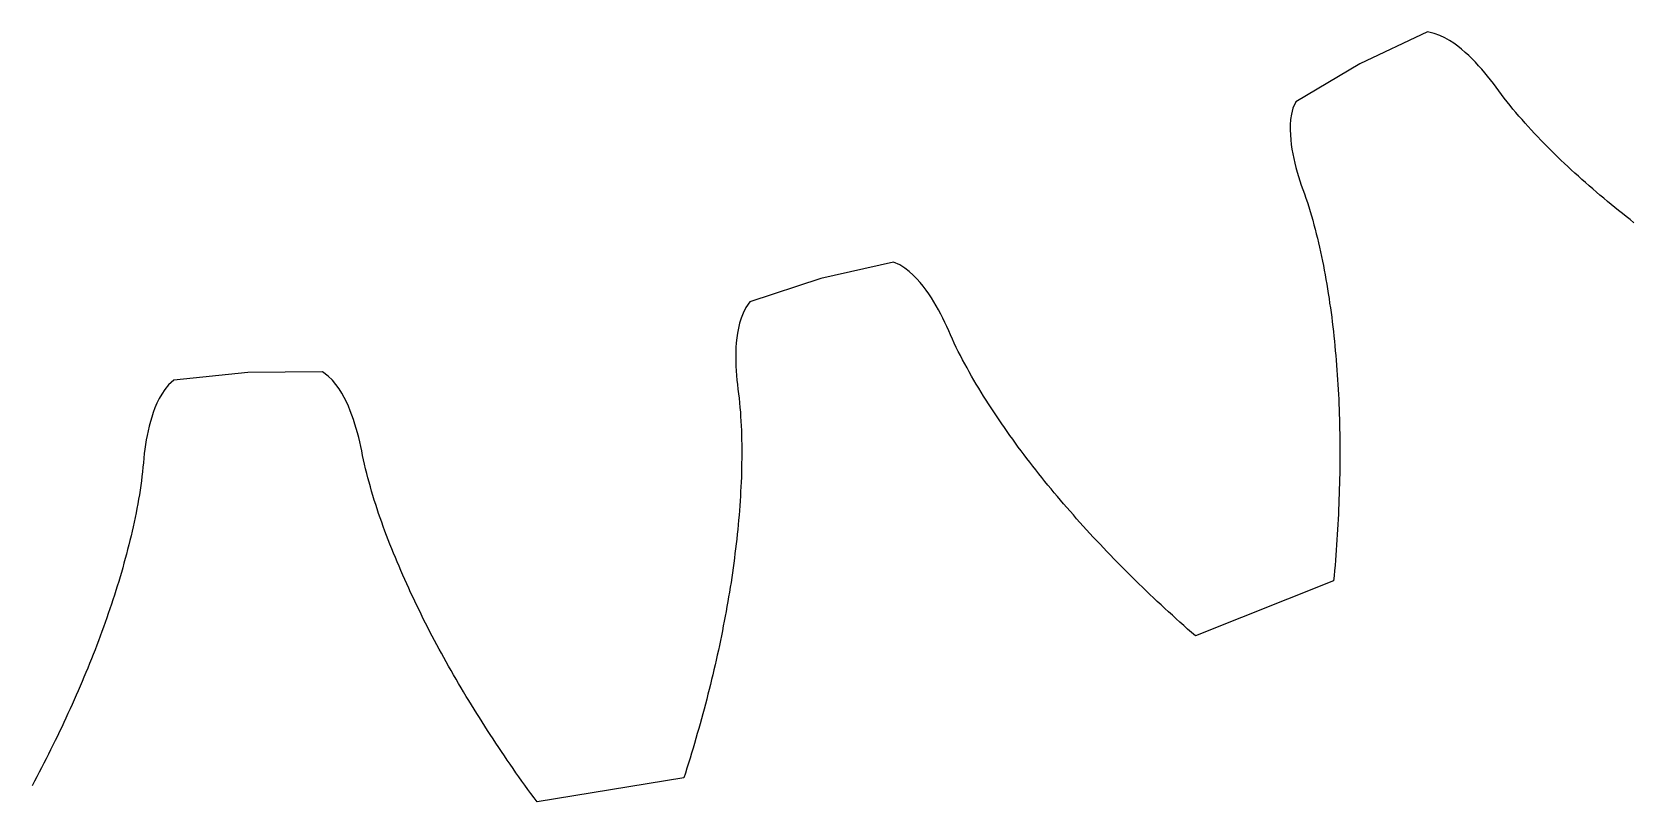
# Model space of a CAD drawing. Header units: millimetres. Extents: x 0 to 584, y -5 to 410.
# Drawn here: x 265.58 to 281.4, y 189.6 to 197.2 of the extents above; entities that cross this region are included whole.
import ezdxf

# ---------------------------------------------------------------- set-up
doc = ezdxf.new("R2010")
doc.units = ezdxf.units.MM
doc.layers.add('Default', color=7, linetype='Continuous')
doc.layers.add('GEAR31', color=7, linetype='Continuous')

# ---------------------------------------------------------------- blocks, each defined once
blk = doc.blocks.new('SE')
at = {"layer": 'GEAR31', "color": 7, "linetype": 'Continuous'}
for p, q in [((279.357, 197.198), (278.691, 196.884)), ((279.424, 197.184), (279.357, 197.198)), ((279.481, 197.164), (279.424, 197.184)), ((279.529, 197.141), (279.481, 197.164)), ((279.575, 197.115), (279.529, 197.141)), ((279.617, 197.087), (279.575, 197.115)), ((279.657, 197.058), (279.617, 197.087)), ((279.695, 197.028), (279.657, 197.058)), ((279.731, 196.997), (279.695, 197.028)), ((279.765, 196.965), (279.731, 196.997)), ((279.799, 196.932), (279.765, 196.965)), ((279.831, 196.899), (279.799, 196.932)), ((278.691, 196.884), (278.057, 196.508)), ((279.863, 196.865), (279.831, 196.899)), ((279.893, 196.831), (279.863, 196.865)), ((279.923, 196.796), (279.893, 196.831)), ((279.952, 196.761), (279.923, 196.796)), ((279.98, 196.725), (279.952, 196.761)), ((280.008, 196.689), (279.98, 196.725)), ((280.035, 196.653), (280.008, 196.689)), ((280.061, 196.616), (280.035, 196.653)), ((280.089, 196.58), (280.061, 196.616)), ((278.03, 196.445), (278.015, 196.387)), ((278.057, 196.508), (278.03, 196.445)), ((280.116, 196.544), (280.089, 196.58)), ((280.144, 196.508), (280.116, 196.544)), ((280.173, 196.473), (280.144, 196.508)), ((280.202, 196.437), (280.173, 196.473)), ((280.231, 196.403), (280.202, 196.437)), ((278.007, 196.334), (278.003, 196.282)), ((278.003, 196.282), (278.003, 196.231)), ((278.015, 196.387), (278.007, 196.334)), ((280.261, 196.368), (280.231, 196.403)), ((280.291, 196.333), (280.261, 196.368)), ((280.321, 196.299), (280.291, 196.333)), ((280.352, 196.265), (280.321, 196.299)), ((278.003, 196.231), (278.004, 196.182)), ((278.004, 196.182), (278.008, 196.133)), ((278.008, 196.133), (278.013, 196.086)), ((280.383, 196.231), (280.352, 196.265)), ((280.414, 196.197), (280.383, 196.231)), ((280.446, 196.163), (280.414, 196.197)), ((280.478, 196.13), (280.446, 196.163)), ((280.51, 196.097), (280.478, 196.13)), ((278.013, 196.086), (278.02, 196.04)), ((278.02, 196.04), (278.029, 195.994)), ((278.029, 195.994), (278.038, 195.948)), ((280.543, 196.064), (280.51, 196.097)), ((280.576, 196.031), (280.543, 196.064)), ((280.609, 195.998), (280.576, 196.031)), ((280.642, 195.966), (280.609, 195.998)), ((280.676, 195.933), (280.642, 195.966)), ((278.038, 195.948), (278.048, 195.903)), ((278.048, 195.903), (278.059, 195.859)), ((278.059, 195.859), (278.072, 195.814)), ((278.072, 195.814), (278.084, 195.771)), ((280.71, 195.901), (280.676, 195.933)), ((280.744, 195.869), (280.71, 195.901)), ((280.778, 195.837), (280.744, 195.869)), ((280.813, 195.805), (280.778, 195.837)), ((280.848, 195.773), (280.813, 195.805)), ((278.084, 195.771), (278.098, 195.727)), ((278.098, 195.727), (278.112, 195.684)), ((278.112, 195.684), (278.127, 195.642)), ((278.127, 195.642), (278.143, 195.599)), ((280.883, 195.742), (280.848, 195.773)), ((280.918, 195.711), (280.883, 195.742)), ((280.954, 195.679), (280.918, 195.711)), ((280.989, 195.648), (280.954, 195.679)), ((281.025, 195.617), (280.989, 195.648)), ((278.143, 195.599), (278.158, 195.556)), ((278.158, 195.556), (278.172, 195.513)), ((278.172, 195.513), (278.186, 195.47)), ((281.061, 195.587), (281.025, 195.617)), ((281.098, 195.556), (281.061, 195.587)), ((281.134, 195.525), (281.098, 195.556)), ((281.171, 195.495), (281.134, 195.525)), ((281.208, 195.465), (281.171, 195.495)), ((278.186, 195.47), (278.199, 195.426)), ((278.199, 195.426), (278.212, 195.383)), ((278.212, 195.383), (278.225, 195.339)), ((278.225, 195.339), (278.237, 195.295)), ((281.245, 195.435), (281.208, 195.465)), ((281.283, 195.405), (281.245, 195.435)), ((281.32, 195.375), (281.283, 195.405)), ((281.358, 195.345), (281.32, 195.375)), ((281.396, 195.315), (281.358, 195.345)), ((278.237, 195.295), (278.248, 195.25)), ((278.248, 195.25), (278.26, 195.206)), ((278.26, 195.206), (278.271, 195.161)), ((278.271, 195.161), (278.281, 195.117)), ((278.281, 195.117), (278.292, 195.072)), ((278.292, 195.072), (278.302, 195.027)), ((278.302, 195.027), (278.311, 194.981)), ((274.085, 194.926), (273.367, 194.763)), ((274.148, 194.898), (274.085, 194.926)), ((274.199, 194.867), (274.148, 194.898)), ((274.242, 194.833), (274.199, 194.867)), ((278.311, 194.981), (278.321, 194.936)), ((278.321, 194.936), (278.33, 194.891)), ((278.33, 194.891), (278.339, 194.845)), ((278.339, 194.845), (278.347, 194.799)), ((273.367, 194.763), (272.668, 194.532)), ((274.28, 194.798), (274.242, 194.833)), ((274.316, 194.762), (274.28, 194.798)), ((274.348, 194.725), (274.316, 194.762)), ((274.379, 194.688), (274.348, 194.725)), ((274.408, 194.65), (274.379, 194.688)), ((278.347, 194.799), (278.355, 194.753)), ((278.355, 194.753), (278.363, 194.707)), ((278.363, 194.707), (278.371, 194.661)), ((272.668, 194.532), (272.628, 194.476)), ((274.434, 194.611), (274.408, 194.65)), ((274.46, 194.572), (274.434, 194.611)), ((274.485, 194.532), (274.46, 194.572)), ((274.508, 194.493), (274.485, 194.532)), ((278.371, 194.661), (278.378, 194.615)), ((278.378, 194.615), (278.386, 194.568)), ((278.386, 194.568), (278.392, 194.522)), ((272.582, 194.372), (272.567, 194.322)), ((272.601, 194.423), (272.582, 194.372)), ((272.628, 194.476), (272.601, 194.423)), ((274.531, 194.453), (274.508, 194.493)), ((274.552, 194.412), (274.531, 194.453)), ((274.573, 194.372), (274.552, 194.412)), ((274.593, 194.331), (274.573, 194.372)), ((278.392, 194.522), (278.399, 194.475)), ((278.399, 194.475), (278.406, 194.429)), ((278.406, 194.429), (278.412, 194.382)), ((278.412, 194.382), (278.418, 194.335)), ((272.546, 194.225), (272.539, 194.177)), ((272.555, 194.273), (272.546, 194.225)), ((272.567, 194.322), (272.555, 194.273)), ((274.612, 194.29), (274.593, 194.331)), ((274.631, 194.248), (274.612, 194.29)), ((274.649, 194.207), (274.631, 194.248)), ((278.418, 194.335), (278.423, 194.288)), ((278.423, 194.288), (278.429, 194.241)), ((278.429, 194.241), (278.434, 194.194)), ((272.531, 194.082), (272.529, 194.036)), ((272.534, 194.129), (272.531, 194.082)), ((272.539, 194.177), (272.534, 194.129)), ((274.667, 194.166), (274.649, 194.207)), ((274.686, 194.124), (274.667, 194.166)), ((274.706, 194.083), (274.686, 194.124)), ((274.726, 194.043), (274.706, 194.083)), ((278.434, 194.194), (278.439, 194.146)), ((278.439, 194.146), (278.444, 194.099)), ((278.444, 194.099), (278.448, 194.051)), ((272.529, 194.036), (272.529, 193.989)), ((272.529, 193.989), (272.529, 193.943)), ((272.529, 193.943), (272.53, 193.897)), ((272.53, 193.897), (272.533, 193.852)), ((274.747, 194.002), (274.726, 194.043)), ((274.768, 193.962), (274.747, 194.002)), ((274.79, 193.921), (274.768, 193.962)), ((274.812, 193.881), (274.79, 193.921)), ((278.448, 194.051), (278.452, 194.004)), ((278.452, 194.004), (278.456, 193.956)), ((278.456, 193.956), (278.46, 193.908)), ((278.46, 193.908), (278.464, 193.86)), ((266.98, 193.761), (266.929, 193.715)), ((267.712, 193.836), (266.98, 193.761)), ((268.449, 193.841), (267.712, 193.836)), ((268.505, 193.8), (268.449, 193.841)), ((268.547, 193.759), (268.505, 193.8)), ((268.582, 193.717), (268.547, 193.759)), ((272.533, 193.852), (272.536, 193.806)), ((272.536, 193.806), (272.54, 193.761)), ((272.54, 193.761), (272.545, 193.716)), ((274.834, 193.841), (274.812, 193.881)), ((274.857, 193.801), (274.834, 193.841)), ((274.88, 193.761), (274.857, 193.801)), ((274.903, 193.722), (274.88, 193.761)), ((278.464, 193.86), (278.467, 193.812)), ((278.467, 193.812), (278.47, 193.764)), ((278.47, 193.764), (278.473, 193.716)), ((266.861, 193.623), (266.836, 193.578)), ((266.891, 193.669), (266.861, 193.623)), ((266.929, 193.715), (266.891, 193.669)), ((268.612, 193.674), (268.582, 193.717)), ((268.639, 193.631), (268.612, 193.674)), ((268.662, 193.588), (268.639, 193.631)), ((268.685, 193.545), (268.662, 193.588)), ((272.545, 193.716), (272.55, 193.671)), ((272.55, 193.671), (272.556, 193.626)), ((272.556, 193.626), (272.561, 193.581)), ((272.561, 193.581), (272.566, 193.536)), ((274.927, 193.682), (274.903, 193.722)), ((274.951, 193.642), (274.927, 193.682)), ((274.975, 193.603), (274.951, 193.642)), ((275, 193.564), (274.975, 193.603)), ((278.473, 193.716), (278.476, 193.668)), ((278.476, 193.668), (278.478, 193.619)), ((278.478, 193.619), (278.481, 193.571)), ((266.778, 193.442), (266.763, 193.396)), ((266.795, 193.487), (266.778, 193.442)), ((266.814, 193.532), (266.795, 193.487)), ((266.836, 193.578), (266.814, 193.532)), ((268.704, 193.502), (268.685, 193.545)), ((268.722, 193.458), (268.704, 193.502)), ((268.739, 193.414), (268.722, 193.458)), ((272.566, 193.536), (272.57, 193.491)), ((272.57, 193.491), (272.574, 193.445)), ((272.574, 193.445), (272.577, 193.4)), ((275.025, 193.525), (275, 193.564)), ((275.05, 193.486), (275.025, 193.525)), ((275.076, 193.447), (275.05, 193.486)), ((275.102, 193.408), (275.076, 193.447)), ((278.481, 193.571), (278.483, 193.523)), ((278.483, 193.523), (278.485, 193.474)), ((278.485, 193.474), (278.486, 193.425)), ((278.486, 193.425), (278.488, 193.376)), ((266.738, 193.306), (266.727, 193.261)), ((266.75, 193.351), (266.738, 193.306)), ((266.763, 193.396), (266.75, 193.351)), ((268.754, 193.37), (268.739, 193.414)), ((268.769, 193.327), (268.754, 193.37)), ((268.782, 193.283), (268.769, 193.327)), ((268.794, 193.239), (268.782, 193.283)), ((272.577, 193.4), (272.58, 193.354)), ((272.58, 193.354), (272.582, 193.308)), ((272.582, 193.308), (272.584, 193.263)), ((272.584, 193.263), (272.586, 193.217)), ((275.128, 193.369), (275.102, 193.408)), ((275.154, 193.33), (275.128, 193.369)), ((275.181, 193.292), (275.154, 193.33)), ((275.208, 193.253), (275.181, 193.292)), ((278.488, 193.376), (278.489, 193.328)), ((278.489, 193.328), (278.49, 193.279)), ((278.49, 193.279), (278.491, 193.23)), ((266.702, 193.125), (266.695, 193.08)), ((266.709, 193.17), (266.702, 193.125)), ((266.717, 193.215), (266.709, 193.17)), ((266.727, 193.261), (266.717, 193.215)), ((268.806, 193.195), (268.794, 193.239)), ((268.816, 193.15), (268.806, 193.195)), ((268.826, 193.106), (268.816, 193.15)), ((268.836, 193.062), (268.826, 193.106)), ((272.586, 193.217), (272.587, 193.171)), ((272.587, 193.171), (272.588, 193.125)), ((272.588, 193.125), (272.588, 193.079)), ((275.235, 193.215), (275.208, 193.253)), ((275.263, 193.176), (275.235, 193.215)), ((275.29, 193.138), (275.263, 193.176)), ((275.318, 193.1), (275.29, 193.138)), ((278.491, 193.23), (278.492, 193.181)), ((278.492, 193.181), (278.492, 193.132)), ((278.492, 193.132), (278.492, 193.082)), ((266.684, 192.99), (266.68, 192.945)), ((266.689, 193.035), (266.684, 192.99)), ((266.695, 193.08), (266.689, 193.035)), ((268.844, 193.017), (268.836, 193.062)), ((268.854, 192.973), (268.844, 193.017)), ((268.863, 192.929), (268.854, 192.973)), ((272.588, 192.986), (272.587, 192.94)), ((272.588, 193.079), (272.588, 193.033)), ((272.588, 193.033), (272.588, 192.986)), ((275.347, 193.062), (275.318, 193.1)), ((275.375, 193.024), (275.347, 193.062)), ((275.404, 192.986), (275.375, 193.024)), ((275.433, 192.949), (275.404, 192.986)), ((275.462, 192.911), (275.433, 192.949)), ((278.492, 193.082), (278.492, 193.033)), ((278.492, 193.033), (278.492, 192.984)), ((278.492, 192.984), (278.492, 192.934)), ((266.666, 192.81), (266.661, 192.765)), ((266.671, 192.855), (266.666, 192.81)), ((266.676, 192.9), (266.671, 192.855)), ((266.68, 192.945), (266.676, 192.9)), ((268.874, 192.885), (268.863, 192.929)), ((268.885, 192.84), (268.874, 192.885)), ((268.896, 192.796), (268.885, 192.84)), ((268.908, 192.752), (268.896, 192.796)), ((272.584, 192.801), (272.582, 192.754)), ((272.585, 192.847), (272.584, 192.801)), ((272.586, 192.894), (272.585, 192.847)), ((272.587, 192.94), (272.586, 192.894)), ((275.491, 192.873), (275.462, 192.911)), ((275.521, 192.836), (275.491, 192.873)), ((275.551, 192.798), (275.521, 192.836)), ((275.581, 192.761), (275.551, 192.798)), ((278.491, 192.835), (278.49, 192.785)), ((278.492, 192.934), (278.491, 192.885)), ((278.491, 192.885), (278.491, 192.835)), ((266.648, 192.674), (266.641, 192.629)), ((266.655, 192.719), (266.648, 192.674)), ((266.661, 192.765), (266.655, 192.719)), ((268.921, 192.708), (268.908, 192.752)), ((268.933, 192.664), (268.921, 192.708)), ((268.947, 192.62), (268.933, 192.664)), ((272.577, 192.661), (272.575, 192.614)), ((272.58, 192.707), (272.577, 192.661)), ((272.582, 192.754), (272.58, 192.707)), ((275.611, 192.724), (275.581, 192.761)), ((275.642, 192.687), (275.611, 192.724)), ((275.673, 192.649), (275.642, 192.687)), ((275.704, 192.612), (275.673, 192.649)), ((278.486, 192.636), (278.484, 192.586)), ((278.487, 192.686), (278.486, 192.636)), ((278.489, 192.736), (278.487, 192.686)), ((278.49, 192.785), (278.489, 192.736)), ((266.617, 192.494), (266.608, 192.449)), ((266.625, 192.539), (266.617, 192.494)), ((266.633, 192.584), (266.625, 192.539)), ((266.641, 192.629), (266.633, 192.584)), ((268.96, 192.576), (268.947, 192.62)), ((268.974, 192.532), (268.96, 192.576)), ((268.989, 192.489), (268.974, 192.532)), ((269.003, 192.445), (268.989, 192.489)), ((272.565, 192.473), (272.561, 192.426)), ((272.568, 192.52), (272.565, 192.473)), ((272.572, 192.567), (272.568, 192.52)), ((272.575, 192.614), (272.572, 192.567)), ((275.735, 192.576), (275.704, 192.612)), ((275.766, 192.539), (275.735, 192.576)), ((275.798, 192.502), (275.766, 192.539)), ((275.83, 192.465), (275.798, 192.502)), ((278.48, 192.486), (278.478, 192.436)), ((278.482, 192.536), (278.48, 192.486)), ((278.484, 192.586), (278.482, 192.536)), ((266.58, 192.313), (266.569, 192.268)), ((266.59, 192.359), (266.58, 192.313)), ((266.599, 192.404), (266.59, 192.359)), ((266.608, 192.449), (266.599, 192.404)), ((269.018, 192.401), (269.003, 192.445)), ((269.034, 192.357), (269.018, 192.401)), ((269.049, 192.314), (269.034, 192.357)), ((269.065, 192.27), (269.049, 192.314)), ((272.553, 192.332), (272.548, 192.285)), ((272.557, 192.379), (272.553, 192.332)), ((272.561, 192.426), (272.557, 192.379)), ((275.862, 192.429), (275.83, 192.465)), ((275.894, 192.392), (275.862, 192.429)), ((275.926, 192.356), (275.894, 192.392)), ((275.959, 192.32), (275.926, 192.356)), ((275.992, 192.283), (275.959, 192.32)), ((278.473, 192.335), (278.47, 192.285)), ((278.475, 192.386), (278.473, 192.335)), ((278.478, 192.436), (278.475, 192.386)), ((266.548, 192.178), (266.537, 192.133)), ((266.559, 192.223), (266.548, 192.178)), ((266.569, 192.268), (266.559, 192.223)), ((269.082, 192.227), (269.065, 192.27)), ((269.098, 192.183), (269.082, 192.227)), ((269.115, 192.139), (269.098, 192.183)), ((272.538, 192.191), (272.533, 192.143)), ((272.543, 192.238), (272.538, 192.191)), ((272.548, 192.285), (272.543, 192.238)), ((276.025, 192.247), (275.992, 192.283)), ((276.058, 192.211), (276.025, 192.247)), ((276.092, 192.175), (276.058, 192.211)), ((276.125, 192.139), (276.092, 192.175)), ((278.464, 192.184), (278.46, 192.134)), ((278.467, 192.235), (278.464, 192.184)), ((278.47, 192.285), (278.467, 192.235)), ((266.502, 191.998), (266.489, 191.953)), ((266.514, 192.043), (266.502, 191.998)), ((266.525, 192.088), (266.514, 192.043)), ((266.537, 192.133), (266.525, 192.088)), ((269.132, 192.096), (269.115, 192.139)), ((269.15, 192.053), (269.132, 192.096)), ((269.168, 192.009), (269.15, 192.053)), ((269.186, 191.966), (269.168, 192.009)), ((272.515, 192.001), (272.509, 191.954)), ((272.521, 192.049), (272.515, 192.001)), ((272.527, 192.096), (272.521, 192.049)), ((272.533, 192.143), (272.527, 192.096)), ((276.159, 192.103), (276.125, 192.139)), ((276.193, 192.068), (276.159, 192.103)), ((276.228, 192.032), (276.193, 192.068)), ((276.262, 191.996), (276.228, 192.032)), ((278.453, 192.033), (278.449, 191.982)), ((278.456, 192.083), (278.453, 192.033)), ((278.46, 192.134), (278.456, 192.083)), ((266.463, 191.862), (266.45, 191.817)), ((266.476, 191.908), (266.463, 191.862)), ((266.489, 191.953), (266.476, 191.908)), ((269.204, 191.922), (269.186, 191.966)), ((269.223, 191.879), (269.204, 191.922)), ((269.241, 191.836), (269.223, 191.879)), ((272.496, 191.859), (272.489, 191.811)), ((272.503, 191.906), (272.496, 191.859)), ((272.509, 191.954), (272.503, 191.906)), ((276.297, 191.961), (276.262, 191.996)), ((276.332, 191.926), (276.297, 191.961)), ((276.367, 191.89), (276.332, 191.926)), ((276.402, 191.855), (276.367, 191.89)), ((276.437, 191.82), (276.402, 191.855)), ((278.44, 191.88), (278.436, 191.829)), ((278.445, 191.931), (278.44, 191.88)), ((278.449, 191.982), (278.445, 191.931)), ((266.409, 191.682), (266.394, 191.637)), ((266.423, 191.727), (266.409, 191.682)), ((266.437, 191.772), (266.423, 191.727)), ((266.45, 191.817), (266.437, 191.772)), ((269.261, 191.792), (269.241, 191.836)), ((269.28, 191.749), (269.261, 191.792)), ((269.3, 191.706), (269.28, 191.749)), ((269.319, 191.663), (269.3, 191.706)), ((272.474, 191.716), (272.466, 191.668)), ((272.482, 191.763), (272.474, 191.716)), ((272.489, 191.811), (272.482, 191.763)), ((276.473, 191.785), (276.437, 191.82)), ((276.509, 191.75), (276.473, 191.785)), ((276.545, 191.715), (276.509, 191.75)), ((276.581, 191.68), (276.545, 191.715)), ((278.431, 191.778), (277.067, 191.235)), ((278.436, 191.829), (278.431, 191.778)), ((266.365, 191.547), (266.35, 191.502)), ((266.38, 191.592), (266.365, 191.547)), ((266.394, 191.637), (266.38, 191.592)), ((269.34, 191.62), (269.319, 191.663)), ((269.36, 191.577), (269.34, 191.62)), ((269.381, 191.534), (269.36, 191.577)), ((269.402, 191.491), (269.381, 191.534)), ((272.442, 191.525), (272.433, 191.477)), ((272.45, 191.573), (272.442, 191.525)), ((272.458, 191.62), (272.45, 191.573)), ((272.466, 191.668), (272.458, 191.62)), ((276.617, 191.645), (276.581, 191.68)), ((276.653, 191.611), (276.617, 191.645)), ((276.69, 191.576), (276.653, 191.611)), ((276.727, 191.542), (276.69, 191.576)), ((276.764, 191.507), (276.727, 191.542)), ((266.303, 191.367), (266.287, 191.322)), ((266.319, 191.412), (266.303, 191.367)), ((266.334, 191.457), (266.319, 191.412)), ((266.35, 191.502), (266.334, 191.457)), ((269.423, 191.448), (269.402, 191.491)), ((269.444, 191.405), (269.423, 191.448)), ((269.466, 191.362), (269.444, 191.405)), ((272.415, 191.381), (272.406, 191.333)), ((272.424, 191.429), (272.415, 191.381)), ((272.433, 191.477), (272.424, 191.429)), ((276.801, 191.473), (276.764, 191.507)), ((276.839, 191.439), (276.801, 191.473)), ((276.876, 191.404), (276.839, 191.439)), ((276.914, 191.37), (276.876, 191.404)), ((276.952, 191.336), (276.914, 191.37)), ((266.254, 191.232), (266.237, 191.187)), ((266.27, 191.277), (266.254, 191.232)), ((266.287, 191.322), (266.27, 191.277)), ((269.488, 191.319), (269.466, 191.362)), ((269.51, 191.276), (269.488, 191.319)), ((269.532, 191.233), (269.51, 191.276)), ((269.554, 191.191), (269.532, 191.233)), ((272.387, 191.237), (272.377, 191.189)), ((272.397, 191.285), (272.387, 191.237)), ((272.406, 191.333), (272.397, 191.285)), ((276.99, 191.302), (276.952, 191.336)), ((277.028, 191.269), (276.99, 191.302)), ((277.067, 191.235), (277.028, 191.269)), ((266.185, 191.052), (266.167, 191.007)), ((266.203, 191.097), (266.185, 191.052)), ((266.22, 191.142), (266.203, 191.097)), ((266.237, 191.187), (266.22, 191.142)), ((269.577, 191.148), (269.554, 191.191)), ((269.6, 191.105), (269.577, 191.148)), ((269.623, 191.063), (269.6, 191.105)), ((269.647, 191.02), (269.623, 191.063)), ((272.357, 191.093), (272.346, 191.045)), ((272.367, 191.141), (272.357, 191.093)), ((272.377, 191.189), (272.367, 191.141)), ((266.131, 190.917), (266.113, 190.872)), ((266.149, 190.962), (266.131, 190.917)), ((266.167, 191.007), (266.149, 190.962)), ((269.671, 190.978), (269.647, 191.02)), ((269.694, 190.935), (269.671, 190.978)), ((269.718, 190.892), (269.694, 190.935)), ((269.743, 190.85), (269.718, 190.892)), ((272.313, 190.9), (272.302, 190.852)), ((272.324, 190.948), (272.313, 190.9)), ((272.335, 190.996), (272.324, 190.948)), ((272.346, 191.045), (272.335, 190.996)), ((266.056, 190.738), (266.036, 190.693)), ((266.075, 190.783), (266.056, 190.738)), ((266.094, 190.827), (266.075, 190.783)), ((266.113, 190.872), (266.094, 190.827)), ((269.767, 190.808), (269.743, 190.85)), ((269.792, 190.765), (269.767, 190.808)), ((269.817, 190.723), (269.792, 190.765)), ((272.278, 190.755), (272.266, 190.707)), ((272.29, 190.803), (272.278, 190.755)), ((272.302, 190.852), (272.29, 190.803)), ((265.997, 190.603), (265.977, 190.558)), ((266.017, 190.648), (265.997, 190.603)), ((266.036, 190.693), (266.017, 190.648)), ((269.842, 190.681), (269.817, 190.723)), ((269.868, 190.638), (269.842, 190.681)), ((269.893, 190.596), (269.868, 190.638)), ((269.919, 190.554), (269.893, 190.596)), ((272.242, 190.61), (272.229, 190.562)), ((272.254, 190.658), (272.242, 190.61)), ((272.266, 190.707), (272.254, 190.658)), ((265.916, 190.424), (265.895, 190.379)), ((265.936, 190.469), (265.916, 190.424)), ((265.957, 190.514), (265.936, 190.469)), ((265.977, 190.558), (265.957, 190.514)), ((269.945, 190.512), (269.919, 190.554)), ((269.971, 190.47), (269.945, 190.512)), ((269.998, 190.428), (269.971, 190.47)), ((270.024, 190.386), (269.998, 190.428)), ((272.19, 190.416), (272.177, 190.368)), ((272.203, 190.465), (272.19, 190.416)), ((272.216, 190.513), (272.203, 190.465)), ((272.229, 190.562), (272.216, 190.513)), ((265.853, 190.29), (265.831, 190.245)), ((265.874, 190.335), (265.853, 190.29)), ((265.895, 190.379), (265.874, 190.335)), ((270.051, 190.344), (270.024, 190.386)), ((270.078, 190.302), (270.051, 190.344)), ((270.105, 190.26), (270.078, 190.302)), ((270.133, 190.218), (270.105, 190.26)), ((272.149, 190.271), (272.135, 190.222)), ((272.163, 190.319), (272.149, 190.271)), ((272.177, 190.368), (272.163, 190.319)), ((265.765, 190.111), (265.743, 190.067)), ((265.787, 190.156), (265.765, 190.111)), ((265.809, 190.201), (265.787, 190.156)), ((265.831, 190.245), (265.809, 190.201)), ((270.16, 190.176), (270.133, 190.218)), ((270.188, 190.134), (270.16, 190.176)), ((270.216, 190.093), (270.188, 190.134)), ((272.107, 190.125), (272.092, 190.076)), ((272.121, 190.173), (272.107, 190.125)), ((272.135, 190.222), (272.121, 190.173)), ((265.698, 189.977), (265.675, 189.933)), ((265.72, 190.022), (265.698, 189.977)), ((265.743, 190.067), (265.72, 190.022)), ((270.244, 190.051), (270.216, 190.093)), ((270.273, 190.009), (270.244, 190.051)), ((270.301, 189.968), (270.273, 190.009)), ((270.33, 189.926), (270.301, 189.968)), ((272.062, 189.979), (272.047, 189.93)), ((272.077, 190.027), (272.062, 189.979)), ((272.092, 190.076), (272.077, 190.027)), ((265.605, 189.799), (265.581, 189.755)), ((265.628, 189.844), (265.605, 189.799)), ((265.652, 189.888), (265.628, 189.844)), ((265.675, 189.933), (265.652, 189.888)), ((270.359, 189.884), (270.33, 189.926)), ((270.388, 189.843), (270.359, 189.884)), ((270.417, 189.802), (270.388, 189.843)), ((270.447, 189.76), (270.417, 189.802)), ((272.016, 189.833), (270.567, 189.595)), ((272.032, 189.881), (272.016, 189.833)), ((272.047, 189.93), (272.032, 189.881)), ((270.477, 189.719), (270.447, 189.76)), ((270.507, 189.678), (270.477, 189.719)), ((270.537, 189.636), (270.507, 189.678)), ((270.567, 189.595), (270.537, 189.636))]:
    blk.add_line(p, q, dxfattribs=at)

msp = doc.modelspace()

# ---------------------------------------------------------------- block references
at = {"layer": 'Default'}
msp.add_blockref('SE', (0, 0), dxfattribs=at)

doc.saveas('drawing.dxf')
